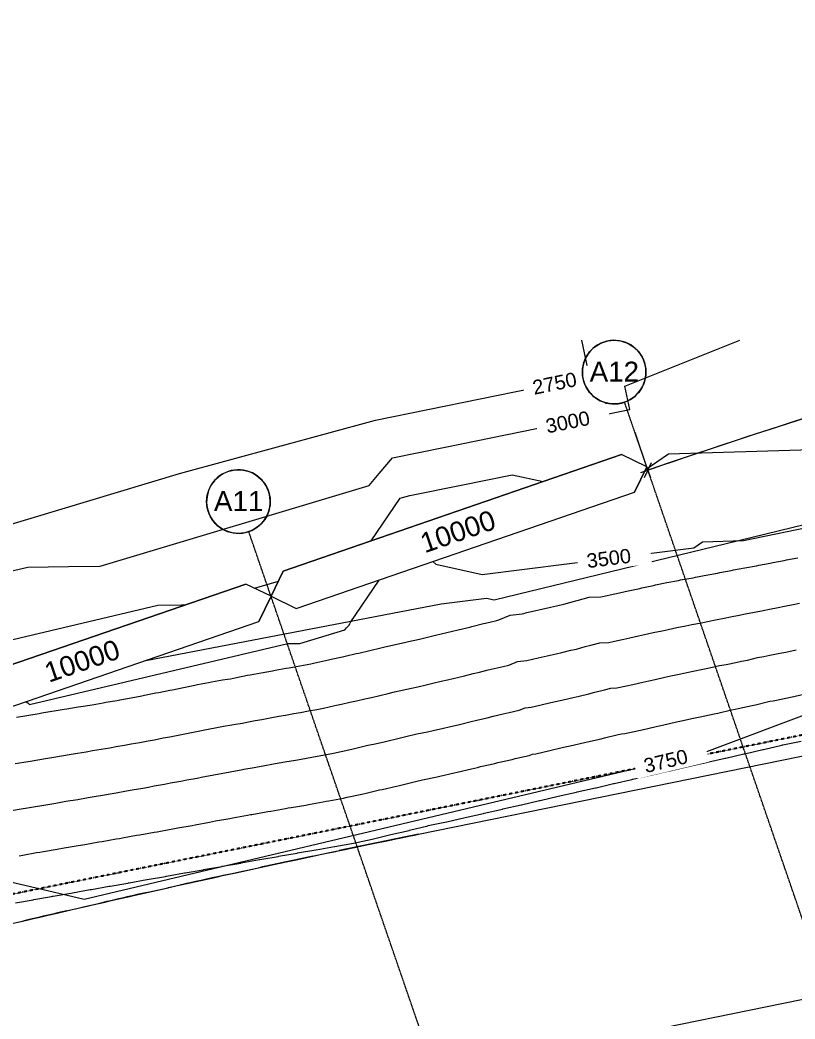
# Model space of a CAD drawing. Header units: millimetres. Extents: x -2612262 to -2065320, y 3717813 to 4283368.
# Drawn here: x -2375203 to -2355699, y 4033197 to 4058322 of the extents above; entities that cross this region are included whole.
import ezdxf

# ---------------------------------------------------------------- set-up
doc = ezdxf.new("R2010")
doc.units = ezdxf.units.MM
for name, pattern in [('Aligning Line', [3.2004, 1.6002, -1.6002]), ('BOUNDARY Tighter', [8, 4, -2, 0, -2]), ('Grid Line', [21, 12, -3, 3, -3])]:
    doc.linetypes.add(name, pattern=pattern)
for name, color, linetype, lineweight in [('A-ANNO-DIMS', 211, 'Continuous', 5), ('A-ANNO-DIMS-200', 211, 'Continuous', 5), ('A-ANNO-NOTE', 131, 'Continuous', 5), ('A-DETL', 90, 'Continuous', 18), ('A-DETL-GENF', 92, 'Continuous', 5), ('A-FLOR', 192, 'Continuous', 5), ('C-TOPO', 7, 'Continuous', 5), ('C-TOPO-LABL', 7, 'Continuous', 5), ('C-TOPO-MAJR', 7, 'Continuous', 20), ('C-TOPO-MINR', 7, 'Continuous', 5), ('G-ANNO-REFR', 1, 'Aligning Line', 5), ('S-GRID', 1, 'Continuous', 5), ('S-GRID-IDEN', 1, 'Continuous', 5)]:
    doc.layers.add(name, color=color, linetype=linetype, lineweight=lineweight)
doc.styles.add('Arial', font='arial.ttf', dxfattribs={"height": 500})
doc.styles.add('Arial_1', font='arial.ttf', dxfattribs={"height": 360})
doc.dimstyles.new('2_5-Diagonal-_deg_-Decimal_O', dxfattribs={"dimscale": 304.8, "dimtxt": 510.1297, "dimasz": 0.984252, "dimexe": 0.656168, "dimexo": 0.0625, "dimgap": 0.984252, "dimtad": 1, "dimdec": 0, "dimzin": 0, "dimdsep": 46, "dimtxsty": 'Arial', "dimblk1": 'OBLIQUE', "dimblk2": 'OBLIQUE', "dimsah": 1, "dimcen": 0.09, "dimdle": 0.656168, "dimazin": 0, "dimtfac": 1, "dimtdec": 4, "dimtix": 1, "dimtmove": 0, "dimatfit": 3, "dimfxl": 3.28084, "dimfxlon": 1, "dimtvp": 1, "dimtfill": 1, "dimtolj": 1, "dimtzin": 0, "dimlwd": 15, "dimlwe": 15, "dimarcsym": 2})
picture_1 = doc.add_image_def('image1.jpg', size_in_pixel=(6528, 5638))

# ---------------------------------------------------------------- blocks, each defined once
blk = doc.blocks.new('Dimension - Grids _2D_ - 1-200-1063965-GA - Part A')
at = {"layer": 'A-DETL-GENF'}
for p, q in [((-4323, 500), (-4823, 0)), ((-4823, 0), (-4323, 500)), ((4677, 500), (-4323, 500)), ((-4323, 500), (4677, 500)), ((5177, 0), (4677, 500)), ((5177, 0), (4677, 500)), ((-4823, 0), (-4323, -500)), ((4677, -500), (5177, 0)), ((5177, 0), (4677, -500)), ((-4823, 0), (-4323, -500)), ((-4323, -500), (4677, -500)), ((-4323, -500), (4677, -500))]:
    blk.add_line(p, q, dxfattribs=at)
blk = doc.blocks.new('Grid - A1-203820-GA - Part A')
at = {"layer": 'S-GRID-IDEN'}
blk.add_circle((0, 0), 4, dxfattribs=at)
for start, end in [(360, 180), (180, 360)]:
    blk.add_arc((0, 0), 4, start, end, dxfattribs=at)
blk = doc.blocks.new('DIMBLOCK2-GA - Part A')
at = {"layer": 'A-ANNO-DIMS-200', "lineweight": 15}
for p, q in [((-2349275, 4050159), (-2349545, 4051121)), ((-2349275, 4050159), (-2349379, 4049974)), ((-2349275, 4050159), (-2349171, 4050343)), ((-2349275, 4050159), (-2349275, 4050159)), ((-2349275, 4050159), (-2349221, 4049966)), ((-2359401, 4046998), (-2359726, 4047944)), ((-2359401, 4046998), (-2359308, 4047189)), ((-2359401, 4046998), (-2359494, 4046807)), ((-2359401, 4046998), (-2359336, 4046809))]:
    blk.add_line(p, q, dxfattribs=at)
for start, end in [(105.60457, 109.06324), (105.66741, 109.00041)]:
    blk.add_arc((-2300024, 3874558), 182376, start, end, dxfattribs=at)
at = {"layer": 'A-ANNO-DIMS-200', "color": 0, "lineweight": 15, "insert": (-2355423, 4049315), "char_height": 500, "width": 1958.9, "attachment_point": 1, "rotation": 17.3339, "line_spacing_factor": 0.941778, "style": 'Arial', "bg_fill": 3, "box_fill_scale": 1.25, "bg_fill_color": 256, "bg_fill_true_color": 13158600, "bg_fill_transparency": 0}
blk.add_mtext('3.33°', dxfattribs=at)
blk = doc.blocks.new('_Oblique')
at = {"color": 0, "linetype": 'ByBlock', "lineweight": -2}
blk.add_line((-0.5, -0.5), (0.5, 0.5), dxfattribs=at)

msp = doc.modelspace()

# ---------------------------------------------------------------- linework, layer by layer
at = {"layer": 'A-DETL', "linetype": 'BOUNDARY Tighter', "lineweight": 25}
msp.add_line((-2339817, 4043498.7), (-2388364.3, 4033725.4), dxfattribs=at)
at = {"layer": 'A-FLOR'}
for p, q in [((-2365171.8, 4037844.7), (-2339817, 4043003.2)), ((-2353281.5, 4034140.9), (-2363579.8, 4032045.7))]:
    msp.add_line(p, q, dxfattribs=at)
msp.add_open_spline([(-2377290.7, 4035145.2), (-2373268.1, 4036119.5), (-2369227.7, 4037019.5), (-2365171.8, 4037844.7)], degree=3, dxfattribs=at)
at = {"layer": 'C-TOPO'}
for p, q in [((-2357429.3, 4045159.8), (-2352248.5, 4046422.4)), ((-2363267, 4043737.1), (-2357429.3, 4045159.8)), ((-2372033, 4042214.5), (-2364607.7, 4043638.4)), ((-2364607.7, 4043638.4), (-2363462, 4043781.6)), ((-2363462, 4043781.6), (-2363267, 4043737.1)), ((-2367143.6, 4037437.4), (-2367168.2, 4037432.2)), ((-2367136.7, 4037438.8), (-2367143.6, 4037437.4)), ((-2367129.9, 4037440.2), (-2367136.7, 4037438.8)), ((-2369101.9, 4037020.6), (-2369162, 4037007.6)), ((-2369099.2, 4037021.2), (-2369101.9, 4037020.6)), ((-2369095.9, 4037021.9), (-2369099.2, 4037021.2)), ((-2371064.4, 4036590.8), (-2371153.2, 4036571)), ((-2371059.1, 4036591.9), (-2371064.4, 4036590.8)), ((-2371054.4, 4036593), (-2371059.1, 4036591.9)), ((-2373022.7, 4036149.5), (-2373141.7, 4036122.3)), ((-2373016.4, 4036151), (-2373022.7, 4036149.5)), ((-2373009.8, 4036152.5), (-2373016.4, 4036151)), ((-2374971.9, 4035698.1), (-2375127.4, 4035661.6))]:
    msp.add_line(p, q, dxfattribs=at)
at = {"layer": 'C-TOPO', "flags": 128}
for points in [[(-2365371.9, 4037803.9), (-2365271.9, 4037824.3), (-2365171.8, 4037844.7)], [(-2366785.9, 4037512.2), (-2366554.6, 4037560.3), (-2366323.2, 4037608.3)], [(-2366323.2, 4037608.3), (-2366321, 4037608.8), (-2366318.8, 4037609.2)], [(-2366318.8, 4037609.2), (-2366316.6, 4037609.7), (-2366314.5, 4037610.1)], [(-2366314.5, 4037610.1), (-2366079, 4037658.8), (-2365843.5, 4037707.3)], [(-2365843.5, 4037707.3), (-2365840.2, 4037708), (-2365837, 4037708.6)], [(-2365837, 4037708.6), (-2365607.7, 4037755.7), (-2365378.5, 4037802.6)], [(-2365378.5, 4037802.6), (-2365375.2, 4037803.2), (-2365371.9, 4037803.9)], [(-2368191.5, 4037215.9), (-2367960.4, 4037265), (-2367729.2, 4037314)], [(-2367729.2, 4037314), (-2367727.4, 4037314.4), (-2367725.6, 4037314.8)], [(-2367725.6, 4037314.8), (-2367723.7, 4037315.2), (-2367721.8, 4037315.6)], [(-2367721.8, 4037315.6), (-2367489.6, 4037364.6), (-2367257.4, 4037413.5)], [(-2367257.4, 4037413.5), (-2367255.3, 4037413.9), (-2367253.2, 4037414.4)], [(-2367253.2, 4037414.4), (-2367022, 4037462.8), (-2366790.7, 4037511.2)], [(-2366790.7, 4037511.2), (-2366788.3, 4037511.7), (-2366785.9, 4037512.2)], [(-2369128.1, 4037015), (-2368896.8, 4037064.8), (-2368665.4, 4037114.6)], [(-2368665.4, 4037114.6), (-2368663.7, 4037114.9), (-2368662, 4037115.3)], [(-2368662, 4037115.3), (-2368660.3, 4037115.7), (-2368658.6, 4037116)], [(-2368658.6, 4037116), (-2368426.9, 4037165.6), (-2368195.1, 4037215.1)], [(-2368195.1, 4037215.1), (-2368193.3, 4037215.5), (-2368191.5, 4037215.9)], [(-2370532.6, 4036708.5), (-2370300.7, 4036759.5), (-2370068.7, 4036810.4)], [(-2370068.7, 4036810.4), (-2370067.2, 4036810.7), (-2370065.8, 4036811)], [(-2370065.8, 4036811), (-2370064.4, 4036811.3), (-2370063, 4036811.6)], [(-2370063, 4036811.6), (-2369831, 4036862.4), (-2369599, 4036912.9)], [(-2369599, 4036912.9), (-2369597.5, 4036913.2), (-2369596, 4036913.6)], [(-2369596, 4036913.6), (-2369363.8, 4036964), (-2369131.5, 4037014.2)], [(-2369131.5, 4037014.2), (-2369129.8, 4037014.6), (-2369128.1, 4037015)], [(-2371468.5, 4036500.7), (-2371236.6, 4036552.5), (-2371004.6, 4036604)], [(-2371004.6, 4036604), (-2371003.3, 4036604.3), (-2371002, 4036604.6)], [(-2371002, 4036604.6), (-2371000.7, 4036604.9), (-2370999.3, 4036605.2)], [(-2370999.3, 4036605.2), (-2370767.4, 4036656.6), (-2370535.4, 4036707.9)], [(-2370535.4, 4036707.9), (-2370534, 4036708.2), (-2370532.6, 4036708.5)], [(-2372401.3, 4036290.9), (-2372172.4, 4036342.6), (-2371943.5, 4036394.2)], [(-2371943.5, 4036394.2), (-2371942.2, 4036394.5), (-2371940.8, 4036394.8)], [(-2371940.8, 4036394.8), (-2371706, 4036447.6), (-2371471.1, 4036500.1)], [(-2371471.1, 4036500.1), (-2371469.8, 4036500.4), (-2371468.5, 4036500.7)], [(-2373804.1, 4035970), (-2373572.7, 4036023.4), (-2373341.3, 4036076.6)], [(-2373341.3, 4036076.6), (-2373339.9, 4036076.9), (-2373338.5, 4036077.2)], [(-2373338.5, 4036077.2), (-2373337.1, 4036077.6), (-2373335.7, 4036077.9)], [(-2373335.7, 4036077.9), (-2373104.1, 4036130.9), (-2372872.6, 4036183.8)], [(-2372872.6, 4036183.8), (-2372871.2, 4036184.1), (-2372869.9, 4036184.4)], [(-2372869.9, 4036184.4), (-2372638.2, 4036237.1), (-2372406.4, 4036289.7)], [(-2372406.4, 4036289.7), (-2372405.1, 4036290), (-2372403.7, 4036290.3)], [(-2372403.7, 4036290.3), (-2372402.5, 4036290.6), (-2372401.3, 4036290.9)], [(-2374734.4, 4035753.8), (-2374503.5, 4035807.7), (-2374272.6, 4035861.5)], [(-2374272.6, 4035861.5), (-2374041.3, 4035915.2), (-2373810, 4035968.7)], [(-2373810, 4035968.7), (-2373808.6, 4035969), (-2373807.1, 4035969.4)], [(-2373807.1, 4035969.4), (-2373805.6, 4035969.7), (-2373804.1, 4035970)], [(-2375202.6, 4035643.9), (-2374971.9, 4035698.1), (-2374741.2, 4035752.2)], [(-2374741.2, 4035752.2), (-2374739.5, 4035752.6), (-2374737.8, 4035753)], [(-2374737.8, 4035753), (-2374736.1, 4035753.4), (-2374734.4, 4035753.8)]]:
    msp.add_lwpolyline(points, dxfattribs=at)
at = {"layer": 'C-TOPO'}
for start, end in [(101.5, 101.840578), (101.962445, 102.182952), (102.332688, 102.524475), (102.689848, 102.865887), (103.042647, 103.208809)]:
    msp.add_arc((-2298111.3, 3708231.6), 336365.7, start, end, dxfattribs=at)
at = {"layer": 'C-TOPO-MAJR', "color": 8, "lineweight": 15}
for p, q in [((-2359983.5, 4049109.6), (-2357085.2, 4050268)), ((-2359857.5, 4048522.9), (-2359983.5, 4049109.6)), ((-2360641.5, 4048363.1), (-2359857.5, 4048522.9)), ((-2364506.1, 4047581.1), (-2360641.5, 4048363.1)), ((-2365824.1, 4047310.8), (-2364506.1, 4047581.1)), ((-2366163.4, 4046914.6), (-2365824.1, 4047310.8)), ((-2366417.1, 4046616.3), (-2366163.4, 4046914.6)), ((-2373188.6, 4044589.4), (-2366417.1, 4046616.3)), ((-2376084.7, 4044307.3), (-2375001.3, 4044562.8)), ((-2375001.3, 4044562.8), (-2373982.3, 4044578.8)), ((-2373982.3, 4044578.8), (-2373188.6, 4044589.4)), ((-2355964.9, 4043579), (-2355747.1, 4043618.9)), ((-2355747.1, 4043618.9), (-2355584.9, 4043655.8)), ((-2357321, 4043309.9), (-2357101.2, 4043349.9)), ((-2357101.2, 4043349.9), (-2356942.5, 4043389.1)), ((-2356942.5, 4043389.1), (-2356723.1, 4043429.1)), ((-2356723.1, 4043429.1), (-2356504.8, 4043469)), ((-2356504.8, 4043469), (-2356344, 4043502.5)), ((-2356344, 4043502.5), (-2356126.3, 4043542.3)), ((-2356126.3, 4043542.3), (-2355964.9, 4043579)), ((-2358448.3, 4043083.5), (-2358296.5, 4043116.9)), ((-2358296.5, 4043116.9), (-2358055.4, 4043160.7)), ((-2358055.4, 4043160.7), (-2357902.7, 4043196.8)), ((-2357902.7, 4043196.8), (-2357662.1, 4043240.6)), ((-2357662.1, 4043240.6), (-2357479.1, 4043273.9)), ((-2357479.1, 4043273.9), (-2357321, 4043309.9)), ((-2359636, 4042832.6), (-2359413.6, 4042880.7)), ((-2359413.6, 4042880.7), (-2359264.7, 4042914.7)), ((-2359264.7, 4042914.7), (-2359042.5, 4042962.8)), ((-2359042.5, 4042962.8), (-2358892.8, 4042997)), ((-2358892.8, 4042997), (-2358670.4, 4043043.2)), ((-2358670.4, 4043043.2), (-2358448.3, 4043083.5)), ((-2360977.2, 4042564.3), (-2360835.8, 4042596.7)), ((-2360835.8, 4042596.7), (-2360607.9, 4042659.5)), ((-2360607.9, 4042659.5), (-2360385.7, 4042668.7)), ((-2360385.7, 4042668.7), (-2360239.7, 4042702)), ((-2360239.7, 4042702), (-2360006.9, 4042750.6)), ((-2360006.9, 4042750.6), (-2359860.1, 4042784.1)), ((-2359860.1, 4042784.1), (-2359636, 4042832.6)), ((-2362164.6, 4042281.7), (-2361712.1, 4042384.9)), ((-2361712.1, 4042384.9), (-2361566.5, 4042417.4)), ((-2361566.5, 4042417.4), (-2361340, 4042469.1)), ((-2361340, 4042469.1), (-2361201.6, 4042501.5)), ((-2361201.6, 4042501.5), (-2360977.2, 4042564.3)), ((-2363045.8, 4042064.1), (-2362897.3, 4042098.1)), ((-2362897.3, 4042098.1), (-2362680.2, 4042187.1)), ((-2362680.2, 4042187.1), (-2362450, 4042216.5)), ((-2362450, 4042216.5), (-2362307, 4042249.2)), ((-2362307, 4042249.2), (-2362164.6, 4042281.7)), ((-2364013.2, 4041829.4), (-2363794.3, 4041884.8)), ((-2363794.3, 4041884.8), (-2363639, 4041920.3)), ((-2363639, 4041920.3), (-2363418.4, 4041976.3)), ((-2363418.4, 4041976.3), (-2363267.4, 4042010.8)), ((-2363267.4, 4042010.8), (-2363045.8, 4042064.1)), ((-2365188.4, 4041555), (-2364977.5, 4041603.4)), ((-2364977.5, 4041603.4), (-2364813.3, 4041640.9)), ((-2364813.3, 4041640.9), (-2364607.6, 4041689.6)), ((-2364607.6, 4041689.6), (-2364444.4, 4041726.8)), ((-2364444.4, 4041726.8), (-2364013.2, 4041829.4)), ((-2366358.8, 4041285.8), (-2366149.7, 4041335.2)), ((-2366149.7, 4041335.2), (-2365940.2, 4041383.1)), ((-2365940.2, 4041383.1), (-2365773.9, 4041424.5)), ((-2365773.9, 4041424.5), (-2365353.6, 4041520.6)), ((-2365353.6, 4041520.6), (-2365188.4, 4041555)), ((-2367564.1, 4041013.3), (-2367279.4, 4041078.5)), ((-2367279.4, 4041078.5), (-2367111.1, 4041114.5)), ((-2367111.1, 4041114.5), (-2366902.5, 4041161.6)), ((-2366902.5, 4041161.6), (-2366732.7, 4041202.5)), ((-2366732.7, 4041202.5), (-2366523.9, 4041247.6)), ((-2366523.9, 4041247.6), (-2366358.8, 4041285.8)), ((-2368692.2, 4040810.7), (-2368523.5, 4040838.3)), ((-2368523.5, 4040838.3), (-2368312.9, 4040877.1)), ((-2368312.9, 4040877.1), (-2368143.6, 4040909.1)), ((-2368143.6, 4040909.1), (-2367942.1, 4040946.2)), ((-2367942.1, 4040946.2), (-2367733.4, 4040983.4)), ((-2367733.4, 4040983.4), (-2367564.1, 4041013.3)), ((-2370084.3, 4040558.4), (-2369873.1, 4040597)), ((-2369873.1, 4040597), (-2369775.1, 4040609.9)), ((-2369775.1, 4040609.9), (-2369606.7, 4040638.2)), ((-2369606.7, 4040638.2), (-2369493.6, 4040664.2)), ((-2369493.6, 4040664.2), (-2369282.6, 4040703.1)), ((-2369282.6, 4040703.1), (-2369113.8, 4040732.9)), ((-2369113.8, 4040732.9), (-2368903.2, 4040771.7)), ((-2368903.2, 4040771.7), (-2368692.2, 4040810.7)), ((-2371431.5, 4040295.4), (-2371219.9, 4040338.7)), ((-2371219.9, 4040338.7), (-2371052.4, 4040368.3)), ((-2371052.4, 4040368.3), (-2370841.6, 4040411.4)), ((-2370841.6, 4040411.4), (-2370630.6, 4040454.7)), ((-2370630.6, 4040454.7), (-2370463.1, 4040484.2)), ((-2370463.1, 4040484.2), (-2370252.4, 4040527.3)), ((-2370252.4, 4040527.3), (-2370084.3, 4040558.4)), ((-2372782.2, 4040047.6), (-2372568.5, 4040084.2)), ((-2372568.5, 4040084.2), (-2372400.6, 4040113.5)), ((-2372400.6, 4040113.5), (-2372187.5, 4040150)), ((-2372187.5, 4040150), (-2371980.3, 4040192.5)), ((-2371980.3, 4040192.5), (-2371814, 4040221.9)), ((-2371814, 4040221.9), (-2371598.4, 4040265.9)), ((-2371598.4, 4040265.9), (-2371431.5, 4040295.4)), ((-2374348.5, 4039782.8), (-2373915, 4039853.7)), ((-2373915, 4039853.7), (-2373753, 4039882.4)), ((-2373753, 4039882.4), (-2373537.3, 4039917.7)), ((-2373537.3, 4039917.7), (-2373373.9, 4039946.5)), ((-2373373.9, 4039946.5), (-2373158.7, 4039981.7)), ((-2373158.7, 4039981.7), (-2372944.5, 4040018.5)), ((-2372944.5, 4040018.5), (-2372782.2, 4040047.6)), ((-2375325.2, 4039618.9), (-2375104.6, 4039655)), ((-2375104.6, 4039655), (-2374945.3, 4039683.1)), ((-2374945.3, 4039683.1), (-2374509.2, 4039754.4)), ((-2374509.2, 4039754.4), (-2374348.5, 4039782.8))]:
    msp.add_line(p, q, dxfattribs=at)
at = {"layer": 'C-TOPO-MINR', "color": 253}
for p, q in [((-2360867.5, 4049357.4), (-2361063.2, 4050268)), ((-2362301.8, 4049066), (-2361862, 4049155.4)), ((-2361862, 4049155.4), (-2361642.3, 4049200.4)), ((-2361642.3, 4049200.4), (-2360998.2, 4049330.7)), ((-2360998.2, 4049330.7), (-2360867.5, 4049357.4)), ((-2366258.6, 4048259.6), (-2362301.8, 4049066)), ((-2371189.3, 4046913.4), (-2366258.6, 4048259.6)), ((-2359466.7, 4047007.9), (-2358879.1, 4047412.9)), ((-2358879.1, 4047412.9), (-2355273.7, 4047519.9)), ((-2375703.6, 4045562.2), (-2371189.3, 4046913.4)), ((-2364103.2, 4046625.7), (-2362817.9, 4046884.6)), ((-2362817.9, 4046884.6), (-2362040, 4046713.1)), ((-2365391.4, 4046365), (-2364103.2, 4046625.7)), ((-2365576.9, 4046314.2), (-2365391.4, 4046365)), ((-2366364.1, 4045224.1), (-2365638.3, 4046296.6)), ((-2365638.3, 4046296.6), (-2365576.9, 4046314.2)), ((-2358249.2, 4045048.1), (-2358027.4, 4045200.9)), ((-2358027.4, 4045200.9), (-2356997.3, 4045231.5)), ((-2363571.5, 4044379.4), (-2358249.2, 4045048.1)), ((-2364810.1, 4044701.6), (-2364738.3, 4044636.7)), ((-2364738.3, 4044636.7), (-2363571.5, 4044379.4)), ((-2356672.5, 4044594.4), (-2356609.6, 4044607.5)), ((-2356609.6, 4044607.5), (-2356325, 4044659.5)), ((-2356325, 4044659.5), (-2356260.7, 4044674.1)), ((-2356260.7, 4044674.1), (-2355976.2, 4044726.2)), ((-2355976.2, 4044726.2), (-2355910.8, 4044741.1)), ((-2355910.8, 4044741.1), (-2355626.7, 4044793.1)), ((-2358206.8, 4044308.2), (-2357891.5, 4044365.6)), ((-2357891.5, 4044365.6), (-2357651.7, 4044409.2)), ((-2357651.7, 4044409.2), (-2357593, 4044422.6)), ((-2357593, 4044422.6), (-2357305.2, 4044475.1)), ((-2357305.2, 4044475.1), (-2357245.1, 4044489.9)), ((-2357245.1, 4044489.9), (-2356958.1, 4044542.2)), ((-2356958.1, 4044542.2), (-2356672.5, 4044594.4)), ((-2369297.9, 4044028.4), (-2368699.9, 4044207.4)), ((-2366890.5, 4043157.7), (-2366160.2, 4044236.7)), ((-2359555.9, 4044038.1), (-2359264.2, 4044101.3)), ((-2359264.2, 4044101.3), (-2359214, 4044112.8)), ((-2359214, 4044112.8), (-2358922.2, 4044173.3)), ((-2358922.2, 4044173.3), (-2358630.8, 4044226.2)), ((-2358630.8, 4044226.2), (-2358577.5, 4044237.9)), ((-2358577.5, 4044237.9), (-2358261.5, 4044295.3)), ((-2358261.5, 4044295.3), (-2358206.8, 4044308.2)), ((-2360543.4, 4043825.7), (-2360237.2, 4043889.6)), ((-2360237.2, 4043889.6), (-2360191.4, 4043900)), ((-2360191.4, 4043900), (-2359897, 4043963.7)), ((-2359897, 4043963.7), (-2359604.8, 4044027)), ((-2359604.8, 4044027), (-2359555.9, 4044038.1)), ((-2375523, 4042706.8), (-2371731.1, 4043601.1)), ((-2371731.1, 4043601.1), (-2371136.6, 4043610.4)), ((-2371136.6, 4043610.4), (-2371047.1, 4043611.6)), ((-2361849.5, 4043552.6), (-2361551, 4043620.7)), ((-2361551, 4043620.7), (-2361513.7, 4043629.4)), ((-2361513.7, 4043629.4), (-2361218.2, 4043712.1)), ((-2361218.2, 4043712.1), (-2361180, 4043720.8)), ((-2361180, 4043720.8), (-2360880.2, 4043803.6)), ((-2360880.2, 4043803.6), (-2360587.8, 4043815.6)), ((-2360587.8, 4043815.6), (-2360543.4, 4043825.7)), ((-2363153.5, 4043233.7), (-2362866.7, 4043351.3)), ((-2362866.7, 4043351.3), (-2362562.6, 4043390.2)), ((-2362562.6, 4043390.2), (-2362524.1, 4043399)), ((-2362524.1, 4043399), (-2362485.6, 4043407.8)), ((-2362485.6, 4043407.8), (-2361888.8, 4043543.8)), ((-2361888.8, 4043543.8), (-2361849.5, 4043552.6)), ((-2363832.4, 4043067.7), (-2363540.5, 4043141.7)), ((-2363540.5, 4043141.7), (-2363491.9, 4043152.8)), ((-2363491.9, 4043152.8), (-2363199, 4043223.3)), ((-2363199, 4043223.3), (-2363153.5, 4043233.7)), ((-2364811, 4042831.6), (-2364746.7, 4042846.3)), ((-2364746.7, 4042846.3), (-2364175.9, 4042982)), ((-2364175.9, 4042982), (-2363886.1, 4043055.4)), ((-2363886.1, 4043055.4), (-2363832.4, 4043067.7)), ((-2366052.2, 4042546.7), (-2365494.6, 4042674.2)), ((-2365494.6, 4042674.2), (-2365428.4, 4042688)), ((-2365428.4, 4042688), (-2365148.8, 4042752.2)), ((-2365148.8, 4042752.2), (-2365083.6, 4042767.1)), ((-2365083.6, 4042767.1), (-2364811, 4042831.6)), ((-2367020.5, 4042325.1), (-2366743, 4042385.1)), ((-2366743, 4042385.1), (-2366675.5, 4042400.7)), ((-2366675.5, 4042400.7), (-2366397.8, 4042466.3)), ((-2366397.8, 4042466.3), (-2366119.7, 4042529.9)), ((-2366119.7, 4042529.9), (-2366052.2, 4042546.7)), ((-2356488.1, 4042316), (-2356337.1, 4042343.5)), ((-2356337.1, 4042343.5), (-2356078.5, 4042397.6)), ((-2356078.5, 4042397.6), (-2355927.7, 4042425.1)), ((-2355927.7, 4042425.1), (-2355669, 4042484)), ((-2368162.5, 4042082.3), (-2367885.2, 4042131.8)), ((-2367885.2, 4042131.8), (-2367815.5, 4042144)), ((-2367815.5, 4042144), (-2367436.5, 4042230.9)), ((-2367436.5, 4042230.9), (-2367367.5, 4042245.6)), ((-2367367.5, 4042245.6), (-2367090.1, 4042308.4)), ((-2367090.1, 4042308.4), (-2367020.5, 4042325.1)), ((-2357849.4, 4042026.1), (-2357598.6, 4042085.4)), ((-2357598.6, 4042085.4), (-2357432.7, 4042115.6)), ((-2357432.7, 4042115.6), (-2357306.4, 4042138.5)), ((-2357306.4, 4042138.5), (-2357049.1, 4042197.2)), ((-2357049.1, 4042197.2), (-2356897.3, 4042224.8)), ((-2356897.3, 4042224.8), (-2356639.8, 4042288.3)), ((-2356639.8, 4042288.3), (-2356488.1, 4042316)), ((-2369757.9, 4041789.7), (-2369478.8, 4041841.2)), ((-2369478.8, 4041841.2), (-2369408.3, 4041853.7)), ((-2369408.3, 4041853.7), (-2369129.2, 4041905.1)), ((-2369129.2, 4041905.1), (-2368849.7, 4041956.7)), ((-2368849.7, 4041956.7), (-2368779.7, 4041968.2)), ((-2368779.7, 4041968.2), (-2368500.3, 4042019.7)), ((-2368500.3, 4042019.7), (-2368430.2, 4042032.9)), ((-2368430.2, 4042032.9), (-2368162.5, 4042082.3)), ((-2358820.8, 4041824.4), (-2358571.6, 4041881.3)), ((-2358571.6, 4041881.3), (-2358418.7, 4041913.1)), ((-2358418.7, 4041913.1), (-2358265.9, 4041940.8)), ((-2358265.9, 4041940.8), (-2358015.4, 4041996)), ((-2358015.4, 4041996), (-2357849.4, 4042026.1)), ((-2371083.8, 4041536.1), (-2370805.9, 4041593)), ((-2370805.9, 4041593), (-2370735.2, 4041605.5)), ((-2370735.2, 4041605.5), (-2370457.3, 4041662.4)), ((-2370457.3, 4041662.4), (-2370386.5, 4041675.5)), ((-2370386.5, 4041675.5), (-2370107.6, 4041726.4)), ((-2370107.6, 4041726.4), (-2369978.1, 4041743.4)), ((-2369978.1, 4041743.4), (-2369907.5, 4041755.3)), ((-2369907.5, 4041755.3), (-2369757.9, 4041789.7)), ((-2359936, 4041578.3), (-2359776.5, 4041611.5)), ((-2359776.5, 4041611.5), (-2359528.8, 4041668.2)), ((-2359528.8, 4041668.2), (-2359375.1, 4041701.4)), ((-2359375.1, 4041701.4), (-2359222.5, 4041734.4)), ((-2359222.5, 4041734.4), (-2358973.4, 4041791.3)), ((-2358973.4, 4041791.3), (-2358820.8, 4041824.4)), ((-2372136, 4041326.8), (-2372065, 4041339.4)), ((-2372065, 4041339.4), (-2371781.9, 4041397.2)), ((-2371781.9, 4041397.2), (-2371710.8, 4041409.8)), ((-2371710.8, 4041409.8), (-2371432.5, 4041466.7)), ((-2371432.5, 4041466.7), (-2371361.4, 4041479.3)), ((-2371361.4, 4041479.3), (-2371083.8, 4041536.1)), ((-2361129, 4041317.5), (-2360889.5, 4041373.6)), ((-2360889.5, 4041373.6), (-2360736.2, 4041416.5)), ((-2360736.2, 4041416.5), (-2360491.5, 4041472.5)), ((-2360491.5, 4041472.5), (-2360335.7, 4041515.5)), ((-2360335.7, 4041515.5), (-2360183.6, 4041521.7)), ((-2360183.6, 4041521.7), (-2359936, 4041578.3)), ((-2355729.1, 4041307.9), (-2355373.1, 4041388.9)), ((-2373668.9, 4041056.3), (-2373387.5, 4041102.4)), ((-2373387.5, 4041102.4), (-2373107.4, 4041150.4)), ((-2373107.4, 4041150.4), (-2373038.5, 4041162.8)), ((-2373038.5, 4041162.8), (-2372758.7, 4041210.7)), ((-2372758.7, 4041210.7), (-2372687.1, 4041223.2)), ((-2372687.1, 4041223.2), (-2372407.7, 4041271.1)), ((-2372407.7, 4041271.1), (-2372136, 4041326.8)), ((-2362337.4, 4041042.8), (-2362090, 4041099.4)), ((-2362090, 4041099.4), (-2361843.6, 4041155.7)), ((-2361843.6, 4041155.7), (-2361535.4, 4041226)), ((-2361535.4, 4041226), (-2361283.5, 4041282.3)), ((-2361283.5, 4041282.3), (-2361129, 4041317.5)), ((-2357133.8, 4041003.2), (-2356777.2, 4041084.4)), ((-2356777.2, 4041084.4), (-2356693.3, 4041099.7)), ((-2356693.3, 4041099.7), (-2356337.2, 4041187.5)), ((-2356337.2, 4041187.5), (-2356253.1, 4041202.8)), ((-2356253.1, 4041202.8), (-2356169.5, 4041218.1)), ((-2356169.5, 4041218.1), (-2355812.9, 4041292.6)), ((-2355812.9, 4041292.6), (-2355729.1, 4041307.9)), ((-2375286.1, 4040789.2), (-2374718.2, 4040882)), ((-2374718.2, 4040882), (-2374652, 4040893.7)), ((-2374652, 4040893.7), (-2374086.8, 4040986.2)), ((-2374086.8, 4040986.2), (-2374019.2, 4040998.1)), ((-2374019.2, 4040998.1), (-2373737.5, 4041044.2)), ((-2373737.5, 4041044.2), (-2373668.9, 4041056.3)), ((-2363296.2, 4040810.8), (-2363042.8, 4040868.7)), ((-2363042.8, 4040868.7), (-2362892.5, 4040904.9)), ((-2362892.5, 4040904.9), (-2362641.2, 4040962.4)), ((-2362641.2, 4040962.4), (-2362493.7, 4041022.8)), ((-2362493.7, 4041022.8), (-2362337.4, 4041042.8)), ((-2358083.4, 4040798.1), (-2357734.3, 4040875)), ((-2357734.3, 4040875), (-2357643.3, 4040891.5)), ((-2357643.3, 4040891.5), (-2357294.6, 4040973.9)), ((-2357294.6, 4040973.9), (-2357203.3, 4040990.6)), ((-2357203.3, 4040990.6), (-2357133.8, 4041003.2)), ((-2364404.1, 4040547.6), (-2364142.1, 4040607.4)), ((-2364142.1, 4040607.4), (-2363850.5, 4040676.8)), ((-2363850.5, 4040676.8), (-2363702.4, 4040714.2)), ((-2363702.4, 4040714.2), (-2363445.7, 4040772.9)), ((-2363445.7, 4040772.9), (-2363296.2, 4040810.8)), ((-2359114.1, 4040570.3), (-2359031.4, 4040588.2)), ((-2359031.4, 4040588.2), (-2358682.2, 4040668)), ((-2358682.2, 4040668), (-2358599.1, 4040685.9)), ((-2358599.1, 4040685.9), (-2358250.5, 4040765.6)), ((-2358250.5, 4040765.6), (-2358166.9, 4040782.9)), ((-2358166.9, 4040782.9), (-2358083.4, 4040798.1)), ((-2365495.6, 4040302.2), (-2365212.6, 4040367)), ((-2365212.6, 4040367), (-2364948.4, 4040421.9)), ((-2364948.4, 4040421.9), (-2364806.2, 4040454.6)), ((-2364806.2, 4040454.6), (-2364543.1, 4040514.7)), ((-2364543.1, 4040514.7), (-2364404.1, 4040547.6)), ((-2360495.2, 4040268.7), (-2360147.3, 4040348.3)), ((-2360147.3, 4040348.3), (-2360063.4, 4040371.4)), ((-2360063.4, 4040371.4), (-2359981.6, 4040374.8)), ((-2359981.6, 4040374.8), (-2359632.4, 4040454.6)), ((-2359632.4, 4040454.6), (-2359546.2, 4040472.5)), ((-2359546.2, 4040472.5), (-2359197.5, 4040552.2)), ((-2359197.5, 4040552.2), (-2359114.1, 4040570.3)), ((-2366715, 4040014.9), (-2366445, 4040079.8)), ((-2366445, 4040079.8), (-2366304.8, 4040110.1)), ((-2366304.8, 4040110.1), (-2366042.1, 4040170.9)), ((-2366042.1, 4040170.9), (-2365901.6, 4040204)), ((-2365901.6, 4040204), (-2365760.8, 4040236.3)), ((-2365760.8, 4040236.3), (-2365495.6, 4040302.2)), ((-2361358.6, 4040067.1), (-2361000.5, 4040147.1)), ((-2361000.5, 4040147.1), (-2360917.9, 4040165.9)), ((-2360917.9, 4040165.9), (-2360577.4, 4040245.7)), ((-2360577.4, 4040245.7), (-2360495.2, 4040268.7)), ((-2356489.4, 4039974.6), (-2356034.6, 4040086.7)), ((-2356034.6, 4040086.7), (-2356018.1, 4040089.7)), ((-2356018.1, 4040089.7), (-2356001.8, 4040092.7)), ((-2356001.8, 4040092.7), (-2355547.4, 4040187.6)), ((-2367721.8, 4039810.1), (-2367581.7, 4039835.1)), ((-2367581.7, 4039835.1), (-2367312.7, 4039882.5)), ((-2367312.7, 4039882.5), (-2367122.2, 4039926.2)), ((-2367122.2, 4039926.2), (-2366854.7, 4039983.3)), ((-2366854.7, 4039983.3), (-2366715, 4040014.9)), ((-2362739.2, 4039745.7), (-2362385.1, 4039826.7)), ((-2362385.1, 4039826.7), (-2362307.3, 4039858.6)), ((-2362307.3, 4039858.6), (-2362224.7, 4039869.1)), ((-2362224.7, 4039869.1), (-2361872.9, 4039949.6)), ((-2361872.9, 4039949.6), (-2361522.7, 4040029.7)), ((-2361522.7, 4040029.7), (-2361358.6, 4040067.1)), ((-2357437.2, 4039756.9), (-2356990.5, 4039862.5)), ((-2356990.5, 4039862.5), (-2356973.8, 4039865.5)), ((-2356973.8, 4039865.5), (-2356961.2, 4039867.9)), ((-2356961.2, 4039867.9), (-2356505.2, 4039971.7)), ((-2356505.2, 4039971.7), (-2356489.4, 4039974.6)), ((-2369086.3, 4039565), (-2368819.4, 4039612.1)), ((-2368819.4, 4039612.1), (-2368677.1, 4039638.3)), ((-2368677.1, 4039638.3), (-2368534.6, 4039664.6)), ((-2368534.6, 4039664.6), (-2368267.3, 4039708.4)), ((-2368267.3, 4039708.4), (-2368125.5, 4039734.5)), ((-2368125.5, 4039734.5), (-2367857, 4039785.2)), ((-2367857, 4039785.2), (-2367721.8, 4039810.1)), ((-2363610.6, 4039543.7), (-2363252.4, 4039625.5)), ((-2363252.4, 4039625.5), (-2363174.1, 4039645.4)), ((-2363174.1, 4039645.4), (-2362818.3, 4039726.7)), ((-2362818.3, 4039726.7), (-2362739.2, 4039745.7)), ((-2358377.4, 4039547.5), (-2357929.3, 4039649.9)), ((-2357929.3, 4039649.9), (-2357915.1, 4039652.8)), ((-2357915.1, 4039652.8), (-2357901, 4039655.4)), ((-2357901, 4039655.4), (-2357453.3, 4039754)), ((-2357453.3, 4039754), (-2357437.2, 4039756.9)), ((-2370455.2, 4039316.3), (-2370191, 4039362.9)), ((-2370191, 4039362.9), (-2370047.5, 4039392.3)), ((-2370047.5, 4039392.3), (-2369782.1, 4039441.3)), ((-2369782.1, 4039441.3), (-2369638.6, 4039467.5)), ((-2369638.6, 4039467.5), (-2369572.1, 4039476.3)), ((-2369572.1, 4039476.3), (-2369305.8, 4039521)), ((-2369305.8, 4039521), (-2369229.3, 4039538.7)), ((-2369229.3, 4039538.7), (-2369086.3, 4039565)), ((-2364634.9, 4039305.8), (-2364272.8, 4039388.5)), ((-2364272.8, 4039388.5), (-2364200.7, 4039405.5)), ((-2364200.7, 4039405.5), (-2363839.7, 4039488)), ((-2363839.7, 4039488), (-2363687.7, 4039524.1)), ((-2363687.7, 4039524.1), (-2363610.6, 4039543.7)), ((-2359779.5, 4039227.8), (-2359328.7, 4039330.9)), ((-2359328.7, 4039330.9), (-2359315.8, 4039333.5)), ((-2359315.8, 4039333.5), (-2358866.1, 4039436.3)), ((-2358866.1, 4039436.3), (-2358853.1, 4039439.1)), ((-2358853.1, 4039439.1), (-2358840.2, 4039441.9)), ((-2358840.2, 4039441.9), (-2358391, 4039544.6)), ((-2358391, 4039544.6), (-2358377.4, 4039547.5)), ((-2371824.5, 4039058.2), (-2371563, 4039104.4)), ((-2371563, 4039104.4), (-2371414.9, 4039134.7)), ((-2371414.9, 4039134.7), (-2371152.2, 4039181.1)), ((-2371152.2, 4039181.1), (-2371007.3, 4039210.7)), ((-2371007.3, 4039210.7), (-2370743.4, 4039257.3)), ((-2370743.4, 4039257.3), (-2370599.4, 4039286.8)), ((-2370599.4, 4039286.8), (-2370455.2, 4039316.3)), ((-2365725.5, 4039055.9), (-2365653.4, 4039072.9)), ((-2365653.4, 4039072.9), (-2365581.3, 4039089.4)), ((-2365581.3, 4039089.4), (-2365217.3, 4039180)), ((-2365217.3, 4039180), (-2365071.7, 4039213.3)), ((-2365071.7, 4039213.3), (-2364708.4, 4039288.9)), ((-2364708.4, 4039288.9), (-2364634.9, 4039305.8)), ((-2360706.9, 4039014.3), (-2360265.3, 4039117.8)), ((-2360265.3, 4039117.8), (-2360254.2, 4039120.9)), ((-2360254.2, 4039120.9), (-2359803.1, 4039224.1)), ((-2359803.1, 4039224.1), (-2359791.1, 4039227.4)), ((-2359791.1, 4039227.4), (-2359779.5, 4039227.8)), ((-2373337.1, 4038791.1), (-2373079, 4038836.7)), ((-2373079, 4038836.7), (-2372930, 4038861.1)), ((-2372930, 4038861.1), (-2372781.7, 4038886.5)), ((-2372781.7, 4038886.5), (-2372525.8, 4038932.3)), ((-2372525.8, 4038932.3), (-2372378.3, 4038957.6)), ((-2372378.3, 4038957.6), (-2372114, 4039003.8)), ((-2372114, 4039003.8), (-2371967.3, 4039028.9)), ((-2371967.3, 4039028.9), (-2371824.5, 4039058.2)), ((-2366965.1, 4038773.8), (-2366598.3, 4038852.1)), ((-2366598.3, 4038852.1), (-2366527.4, 4038868.2)), ((-2366527.4, 4038868.2), (-2366157.2, 4038957.2)), ((-2366157.2, 4038957.2), (-2366085.7, 4038972.6)), ((-2366085.7, 4038972.6), (-2365725.5, 4039055.9)), ((-2361655.9, 4038799.8), (-2361201.7, 4038903.7)), ((-2361201.7, 4038903.7), (-2361181.9, 4038908.2)), ((-2361181.9, 4038908.2), (-2360717.5, 4039011.9)), ((-2360717.5, 4039011.9), (-2360706.9, 4039014.3)), ((-2374858.3, 4038532.3), (-2374604.5, 4038577.1)), ((-2374604.5, 4038577.1), (-2374300.1, 4038626.9)), ((-2374300.1, 4038626.9), (-2374045, 4038671.9)), ((-2374045, 4038671.9), (-2373743.3, 4038721.3)), ((-2373743.3, 4038721.3), (-2373486.8, 4038766.6)), ((-2373486.8, 4038766.6), (-2373337.1, 4038791.1)), ((-2368377.1, 4038518.6), (-2368011.1, 4038578.5)), ((-2368011.1, 4038578.5), (-2367938.2, 4038591.9)), ((-2367938.2, 4038591.9), (-2367570.4, 4038661.3)), ((-2367570.4, 4038661.3), (-2367501.4, 4038674)), ((-2367501.4, 4038674), (-2367430, 4038686.8)), ((-2367430, 4038686.8), (-2367061.3, 4038751.7)), ((-2367061.3, 4038751.7), (-2366965.1, 4038773.8)), ((-2363052, 4038479.9), (-2362593.7, 4038584.7)), ((-2362593.7, 4038584.7), (-2362586, 4038586.5)), ((-2362586, 4038586.5), (-2362129, 4038691)), ((-2362129, 4038691), (-2362120.8, 4038694.4)), ((-2362120.8, 4038694.4), (-2362112.1, 4038695.5)), ((-2362112.1, 4038695.5), (-2361655.9, 4038799.8)), ((-2375418.1, 4038437.6), (-2375168.9, 4038481.5)), ((-2375168.9, 4038481.5), (-2375012.6, 4038507)), ((-2375012.6, 4038507), (-2374858.3, 4038532.3)), ((-2369842.6, 4038257.3), (-2369479.9, 4038324.3)), ((-2369479.9, 4038324.3), (-2369404.2, 4038338.1)), ((-2369404.2, 4038338.1), (-2369369.1, 4038342.7)), ((-2369369.1, 4038342.7), (-2369005, 4038403.9)), ((-2369005, 4038403.9), (-2368965, 4038413.1)), ((-2368965, 4038413.1), (-2368890.1, 4038426.9)), ((-2368890.1, 4038426.9), (-2368524.9, 4038491.3)), ((-2368524.9, 4038491.3), (-2368451.1, 4038504.9)), ((-2368451.1, 4038504.9), (-2368377.1, 4038518.6)), ((-2363997.2, 4038263.5), (-2363537.4, 4038368.6)), ((-2363537.4, 4038368.6), (-2363525, 4038371.5)), ((-2363525, 4038371.5), (-2363518.7, 4038373.1)), ((-2363518.7, 4038373.1), (-2363059, 4038478.2)), ((-2363059, 4038478.2), (-2363052, 4038479.9)), ((-2371231.4, 4038003.4), (-2370872.9, 4038066.7)), ((-2370872.9, 4038066.7), (-2370794.6, 4038082.7)), ((-2370794.6, 4038082.7), (-2370434.4, 4038146.3)), ((-2370434.4, 4038146.3), (-2370357.2, 4038162.1)), ((-2370357.2, 4038162.1), (-2370279.9, 4038178)), ((-2370279.9, 4038178), (-2369919, 4038241.6)), ((-2369919, 4038241.6), (-2369842.6, 4038257.3)), ((-2364930.7, 4038059.7), (-2364468.4, 4038155.8)), ((-2364468.4, 4038155.8), (-2364463.6, 4038156.9)), ((-2364463.6, 4038156.9), (-2364002.5, 4038262.3)), ((-2364002.5, 4038262.3), (-2363997.2, 4038263.5)), ((-2372618.8, 4037754.6), (-2372269.5, 4037817.1)), ((-2372269.5, 4037817.1), (-2372188, 4037831.1)), ((-2372188, 4037831.1), (-2371827.5, 4037894)), ((-2371827.5, 4037894), (-2371747, 4037907.8)), ((-2371747, 4037907.8), (-2371668.8, 4037923.8)), ((-2371668.8, 4037923.8), (-2371312, 4037986.9)), ((-2371312, 4037986.9), (-2371231.4, 4038003.4)), ((-2366339.8, 4037721.4), (-2365869.4, 4037834.5)), ((-2365869.4, 4037834.5), (-2365866.5, 4037835.1)), ((-2365866.5, 4037835.1), (-2365408.8, 4037941)), ((-2365408.8, 4037941), (-2365405.3, 4037941.8)), ((-2365405.3, 4037941.8), (-2365401.9, 4037942.6)), ((-2365401.9, 4037942.6), (-2364939, 4038057.8)), ((-2364939, 4038057.8), (-2364930.7, 4038059.7)), ((-2374091.1, 4037499.3), (-2373741.5, 4037561)), ((-2373741.5, 4037561), (-2373571.5, 4037588.8)), ((-2373571.5, 4037588.8), (-2373220.7, 4037650.8)), ((-2373220.7, 4037650.8), (-2373136.8, 4037664.5)), ((-2373136.8, 4037664.5), (-2372784.1, 4037726.9)), ((-2372784.1, 4037726.9), (-2372701.2, 4037740.4)), ((-2372701.2, 4037740.4), (-2372618.8, 4037754.6)), ((-2367278.2, 4037538.5), (-2366810, 4037621)), ((-2366810, 4037621), (-2366807.9, 4037621.4)), ((-2366807.9, 4037621.4), (-2366342, 4037720.9)), ((-2366342, 4037720.9), (-2366339.8, 4037721.4)), ((-2375226.2, 4037304.6), (-2375134.6, 4037319.7)), ((-2375134.6, 4037319.7), (-2374789.3, 4037380.6)), ((-2374789.3, 4037380.6), (-2374700.1, 4037395.1)), ((-2374700.1, 4037395.1), (-2374612.1, 4037409.5)), ((-2374612.1, 4037409.5), (-2374263.7, 4037471.1)), ((-2374263.7, 4037471.1), (-2374091.1, 4037499.3)), ((-2368693.9, 4037288.8), (-2368230.4, 4037370.5)), ((-2368230.4, 4037370.5), (-2368225, 4037371.5)), ((-2368225, 4037371.5), (-2368219.6, 4037372.5)), ((-2368219.6, 4037372.5), (-2367754.9, 4037448.6)), ((-2367754.9, 4037448.6), (-2367750.8, 4037449.3)), ((-2367750.8, 4037449.3), (-2367283.8, 4037537.5)), ((-2367283.8, 4037537.5), (-2367281, 4037538)), ((-2367281, 4037538), (-2367278.2, 4037538.5)), ((-2370104.6, 4037039.6), (-2369646.9, 4037120.3)), ((-2369646.9, 4037120.3), (-2369637.7, 4037122.2)), ((-2369637.7, 4037122.2), (-2369177.7, 4037207.2)), ((-2369177.7, 4037207.2), (-2369169.7, 4037208.7)), ((-2369169.7, 4037208.7), (-2369166, 4037209.2)), ((-2369166, 4037209.2), (-2368704.2, 4037286.7)), ((-2368704.2, 4037286.7), (-2368700.6, 4037287.6)), ((-2368700.6, 4037287.6), (-2368693.9, 4037288.8)), ((-2371513, 4036789.5), (-2371061, 4036869.4)), ((-2371061, 4036869.4), (-2371047.9, 4036872.1)), ((-2371047.9, 4036872.1), (-2370593.6, 4036952.3)), ((-2370593.6, 4036952.3), (-2370582, 4036954.7)), ((-2370582, 4036954.7), (-2370125.4, 4037035.3)), ((-2370125.4, 4037035.3), (-2370115, 4037037.5)), ((-2370115, 4037037.5), (-2370104.6, 4037039.6)), ((-2372936.6, 4036538), (-2372489.1, 4036617.1)), ((-2372489.1, 4036617.1), (-2372472.5, 4036619.8)), ((-2372472.5, 4036619.8), (-2372455.9, 4036622.6)), ((-2372455.9, 4036622.6), (-2372013.2, 4036701.9)), ((-2372013.2, 4036701.9), (-2371997.8, 4036704.6)), ((-2371997.8, 4036704.6), (-2371541, 4036784.3)), ((-2371541, 4036784.3), (-2371526.8, 4036786.7)), ((-2371526.8, 4036786.7), (-2371513, 4036789.5)), ((-2374365.9, 4036286.8), (-2373922.8, 4036365)), ((-2373922.8, 4036365), (-2373882.1, 4036371.7)), ((-2373882.1, 4036371.7), (-2373438, 4036450.1)), ((-2373438, 4036450.1), (-2373399.8, 4036456.4)), ((-2373399.8, 4036456.4), (-2372954.5, 4036535)), ((-2372954.5, 4036535), (-2372936.6, 4036538)), ((-2375313.6, 4036120.4), (-2374874.7, 4036197.9)), ((-2374874.7, 4036197.9), (-2374851.1, 4036201.8)), ((-2374851.1, 4036201.8), (-2374409.7, 4036279.7)), ((-2374409.7, 4036279.7), (-2374387.6, 4036283.2)), ((-2374387.6, 4036283.2), (-2374365.9, 4036286.8))]:
    msp.add_line(p, q, dxfattribs=at)
at = {"layer": 'C-TOPO-MINR', "color": 254}
for p, q in [((-2356997.3, 4045231.5), (-2352801.2, 4046100.1)), ((-2366987.8, 4043031.4), (-2366931.3, 4043097.4)), ((-2366931.3, 4043097.4), (-2366891.5, 4043156.2)), ((-2368158.7, 4042643.8), (-2367030.1, 4042981.7)), ((-2367030.1, 4042981.7), (-2366987.8, 4043031.4)), ((-2374961.2, 4041106.4), (-2368460.8, 4042639.4)), ((-2368460.8, 4042639.4), (-2368291, 4042642.1)), ((-2368291, 4042642.1), (-2368158.7, 4042643.8)), ((-2357917.3, 4039926.1), (-2353062.1, 4041742.8)), ((-2375044, 4041177.7), (-2375008.6, 4041147.9)), ((-2375008.6, 4041147.9), (-2374961.2, 4041106.4)), ((-2373585.9, 4036211.5), (-2357917.3, 4039926.1)), ((-2375694.5, 4036705.4), (-2374934, 4036527.3)), ((-2374933.6, 4036527.2), (-2373585.9, 4036211.5))]:
    msp.add_line(p, q, dxfattribs=at)

# ---------------------------------------------------------------- block references
at = {"layer": 'A-DETL-GENF', "rotation": 19.00040712023049}
for p in [(-2364325.4, 4045397.3), (-2373780.6, 4042141.6)]:
    msp.add_blockref('Dimension - Grids _2D_ - 1-200-1063965-GA - Part A', p, dxfattribs=at)
at = {"layer": 'S-GRID-IDEN', "xscale": 199.9999999999998, "yscale": 199.9999999999998, "zscale": 199.9999999999998, "rotation": 19.00040712021559}
msp.add_blockref('Grid - A1-203820-GA - Part A', (-2369705.8, 4046209.9), dxfattribs=at)

# ---------------------------------------------------------------- texts
at = {"layer": 'A-ANNO-NOTE', "char_height": 500, "width": 2324.894, "attachment_point": 1, "rotation": 19.00041, "style": 'Arial'}
for insert in [(-2365183.7, 4045380.4), (-2374638.9, 4042124.6)]:
    msp.add_mtext('10000', dxfattribs=dict(at, insert=insert))
at = {"layer": 'S-GRID-IDEN', "insert": (-2370322, 4046472.5), "char_height": 500, "width": 1491.139, "attachment_point": 1, "style": 'Arial'}
msp.add_mtext('A11', dxfattribs=at)

# ---------------------------------------------------------------- pictures from other files: only their frames are drawn
at = {"layer": 'G-ANNO-REFR'}
image = msp.add_image(picture_1, insert=(-2382054.9, 4283368.1), size_in_units=(433000, 373966.6), rotation=-122.11743, dxfattribs=at)
image.dxf.flags = 15

# ---------------------------------------------------------------- next in the draw order: texts
at = {"layer": 'C-TOPO-LABL', "char_height": 360, "width": 1668.077, "attachment_point": 1, "line_spacing_factor": 0.941778, "style": 'Arial_1', "bg_fill": 3, "box_fill_scale": 1.25, "bg_fill_color": 256, "bg_fill_true_color": 13158600, "bg_fill_transparency": 0}
for s, insert, rotation in [(' 2750 ', (-2362471, 4049219.1), 11.59001), (' 3500 ', (-2361102.1, 4044875.9), 7.16094), (' 3750 ', (-2359675.1, 4039699.3), 13.33676)]:
    msp.add_mtext(s, dxfattribs=dict(at, insert=insert, rotation=rotation))

# ---------------------------------------------------------------- next in the draw order: linework, layer by layer
at = {"layer": 'S-GRID', "linetype": 'Grid Line'}
for p, q in [((-2338491.5, 3986274), (-2359990.1, 4048709.2)), ((-2342615.6, 3967536.1), (-2369445.3, 4045453.5))]:
    msp.add_line(p, q, dxfattribs=at)

# ---------------------------------------------------------------- next in the draw order: texts
at = {"layer": 'C-TOPO-LABL', "insert": (-2362139.5, 4048248.6), "char_height": 360, "width": 1668.077, "attachment_point": 1, "rotation": 11.43934, "line_spacing_factor": 0.941778, "style": 'Arial_1', "bg_fill": 3, "box_fill_scale": 1.25, "bg_fill_color": 256, "bg_fill_true_color": 13158600, "bg_fill_transparency": 0}
msp.add_mtext(' 3000 ', dxfattribs=at)
at = {"layer": 'S-GRID-IDEN', "insert": (-2360866.9, 4049728.3), "char_height": 500, "width": 1491.139, "attachment_point": 1, "style": 'Arial'}
msp.add_mtext('A12', dxfattribs=at)

# ---------------------------------------------------------------- next in the draw order: block references
at = {"layer": 'S-GRID-IDEN', "xscale": 199.9999999999999, "yscale": 199.9999999999999, "zscale": 199.9999999999999, "rotation": 19.00040712021535}
msp.add_blockref('Grid - A1-203820-GA - Part A', (-2360250.6, 4049465.6), dxfattribs=at)

# ---------------------------------------------------------------- next in the draw order: dimensions: what is measured, and where the dimension line sits
at = {"layer": 'A-ANNO-DIMS', "lineweight": 15}
dim = msp.add_angular_dim_3p(base=(-2352670.5, 4049170.5), center=(-2300023.8, 3874558.4), p1=(-2349545.1, 4051121.4), p2=(-2359726.5, 4047943.6), dimstyle='2_5-Diagonal-_deg_-Decimal_O', override={"dimpost": '<>', "dimfxl": 10665.823406}, dxfattribs=at)
dim.commit()
dim.dimension.update_dxf_attribs({"geometry": 'DIMBLOCK2-GA - Part A', "text_midpoint": (-2354526.4, 4049182.2)})

doc.saveas('drawing.dxf')
